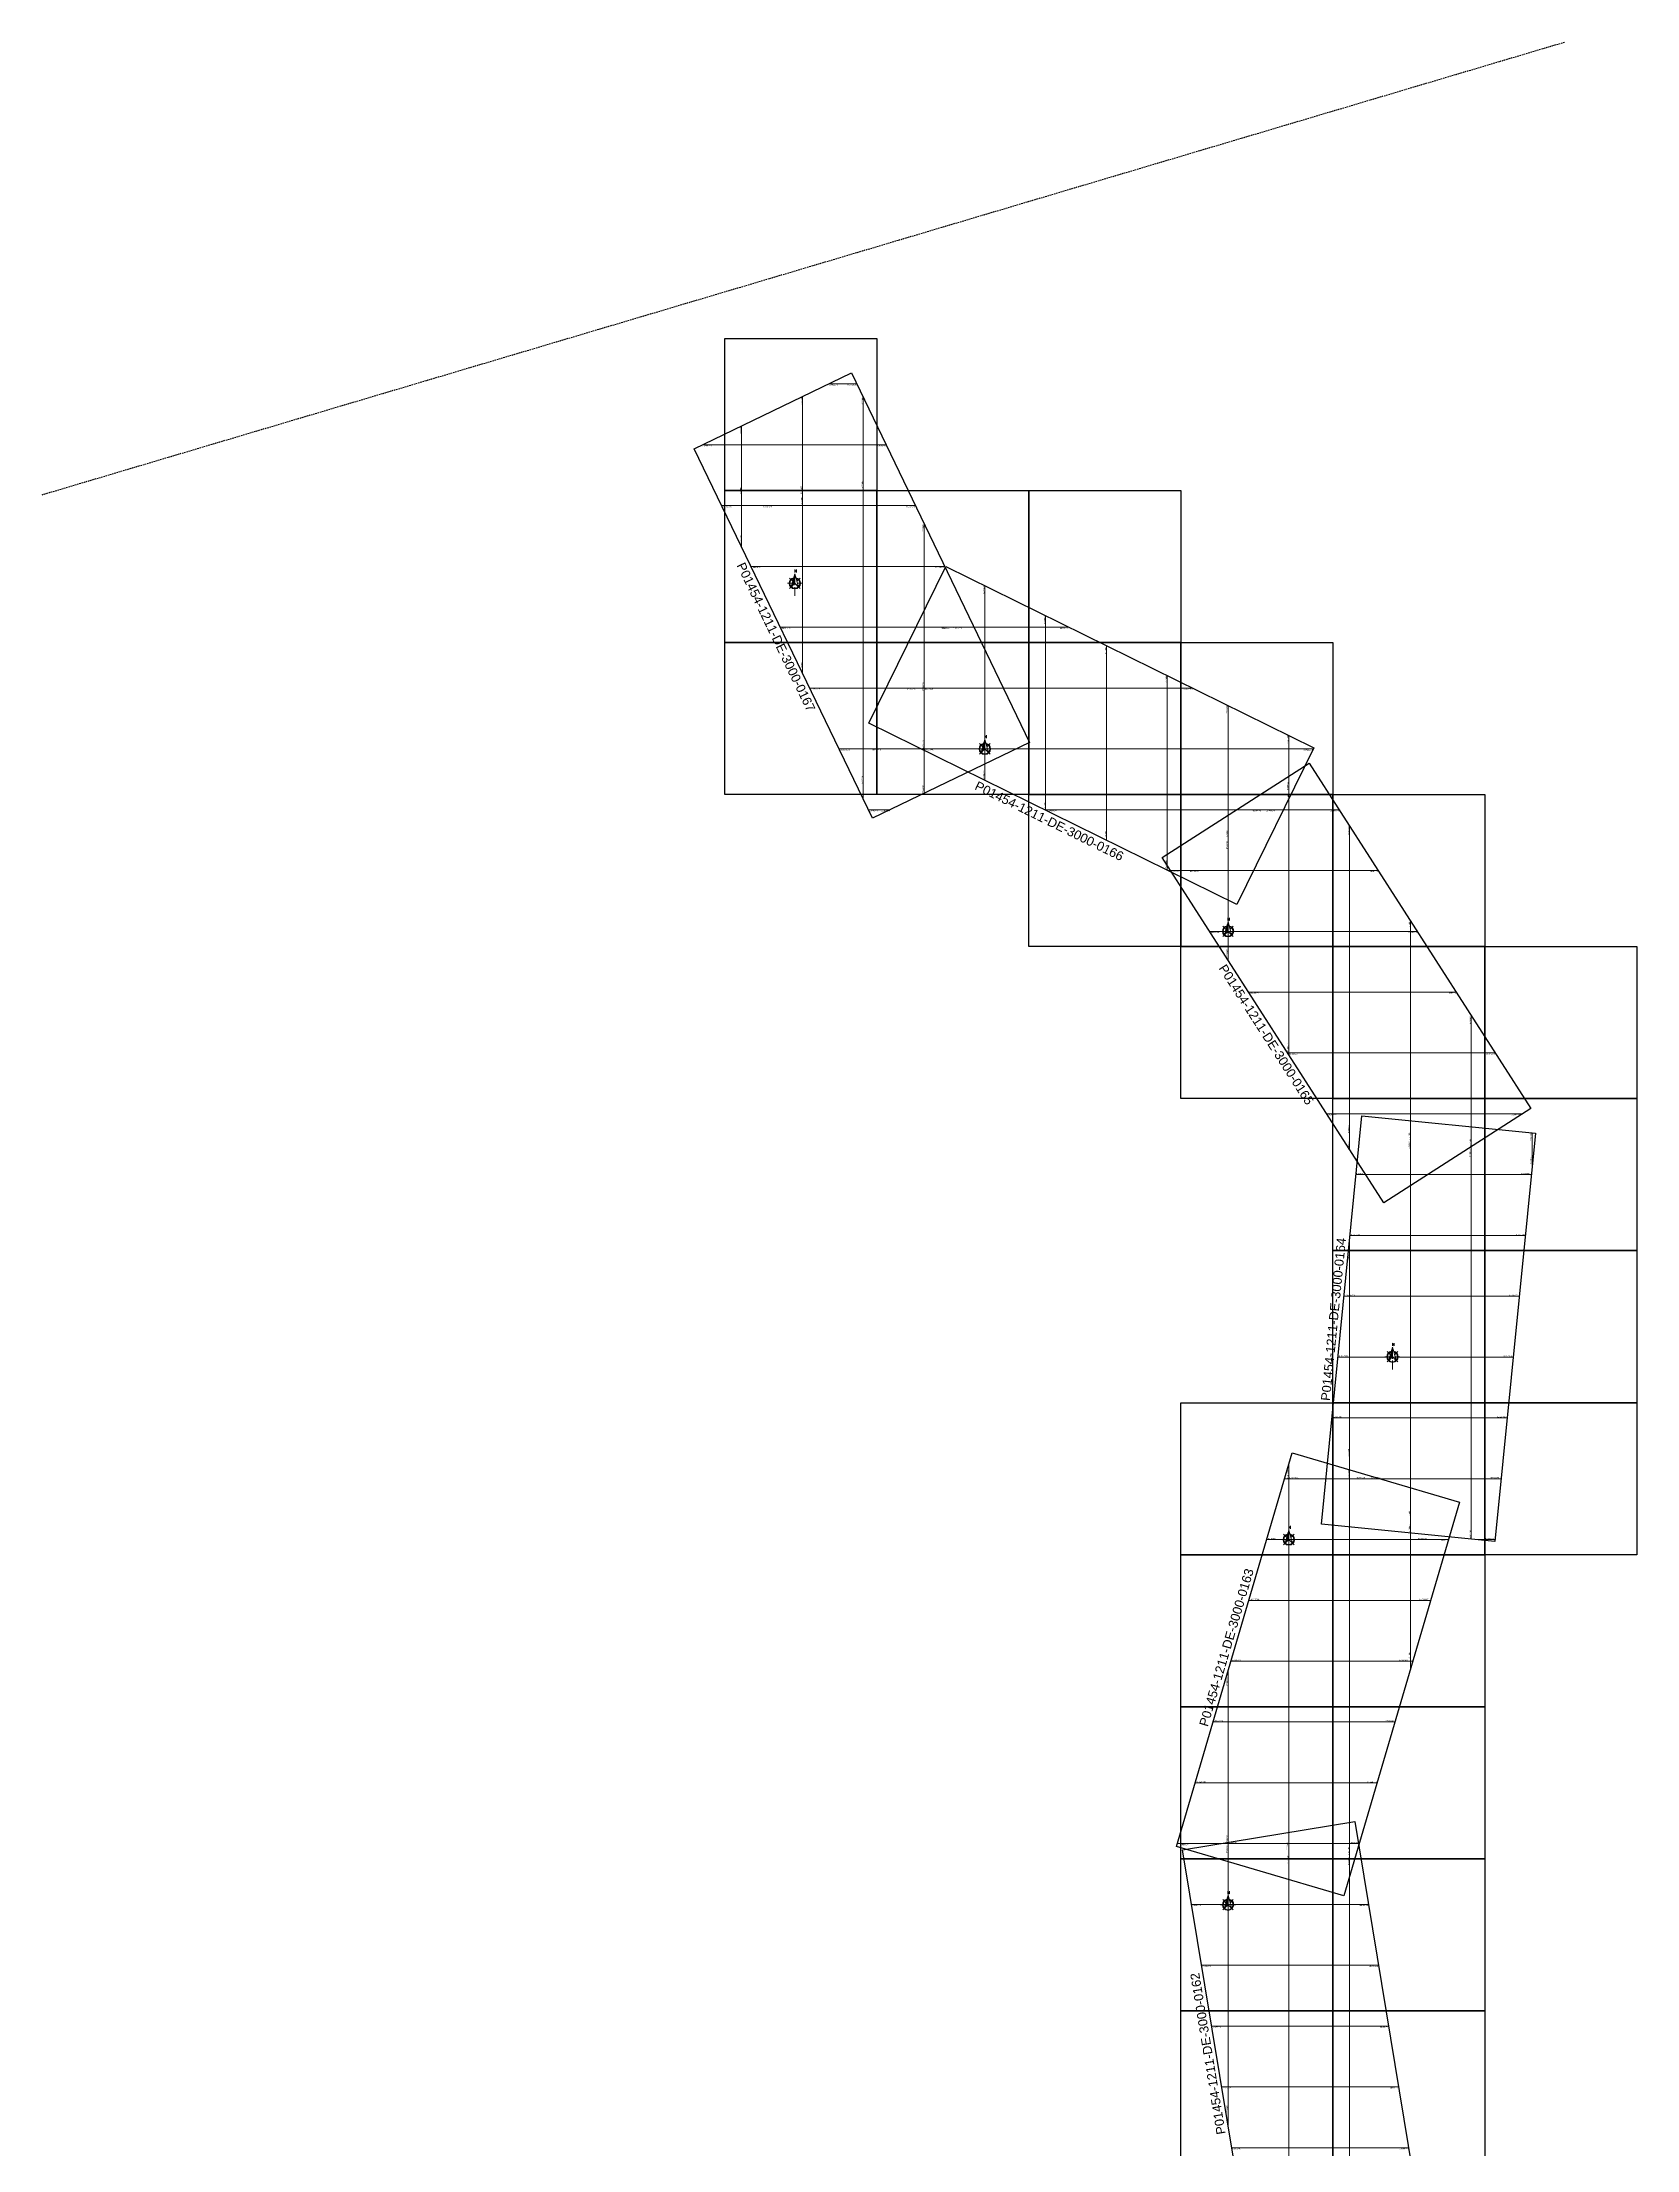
# Model space of a CAD drawing. Extents: x 296299 to 341239, y 7366855 to 7451724.
# Drawn here: x 296299 to 301545, y 7444793 to 7451724 of the extents above; entities that cross this region are included whole.
import ezdxf
from ezdxf.enums import TextEntityAlignment as Align

# ---------------------------------------------------------------- set-up
doc = ezdxf.new("R2010")
doc.units = 0
doc.header["$LTSCALE"] = 10
doc.linetypes.add('DASHED', pattern=[0.75, 0.5, -0.25])
for name, color, linetype, lineweight in [('__APAGAR', 20, 'DASHED', 30), ('A-NORTE', 2, 'Continuous', 9), ('F-VT-MALHA', 8, 'Continuous', 0)]:
    doc.layers.add(name, color=color, linetype=linetype, lineweight=lineweight)
doc.layers.add('A-IMAGENS', color=255, linetype='Continuous')
doc.layers.add('F-SC-MALHA-TXT', color=8, linetype='Continuous')
doc.layers.add('A-VIEWPORTS', color=2, linetype='Continuous', plot=False)
doc.styles.add('Arial', font='arial.ttf')
doc.styles.add('R200', font='simplex.shx', dxfattribs={"height": 5})
picture_1 = doc.add_image_def('image8.jpg', size_in_pixel=(5000, 5000))
picture_2 = doc.add_image_def('image9.jpg', size_in_pixel=(5000, 5000))
picture_3 = doc.add_image_def('image10.jpg', size_in_pixel=(5000, 5000))
picture_4 = doc.add_image_def('image11.jpg', size_in_pixel=(5000, 5000))
picture_5 = doc.add_image_def('image12.jpg', size_in_pixel=(5000, 5000))
picture_6 = doc.add_image_def('image13.jpg', size_in_pixel=(5000, 5000))
picture_7 = doc.add_image_def('image14.jpg', size_in_pixel=(5000, 5000))
picture_8 = doc.add_image_def('image15.jpg', size_in_pixel=(5000, 5000))
picture_9 = doc.add_image_def('image16.jpg', size_in_pixel=(5000, 5000))
picture_10 = doc.add_image_def('image17.jpg', size_in_pixel=(5000, 5000))
picture_11 = doc.add_image_def('image18.jpg', size_in_pixel=(5000, 5000))
picture_12 = doc.add_image_def('image19.jpg', size_in_pixel=(5000, 5000))
picture_13 = doc.add_image_def('image20.jpg', size_in_pixel=(5000, 5000))
picture_14 = doc.add_image_def('image21.jpg', size_in_pixel=(5000, 5000))
picture_15 = doc.add_image_def('image22.jpg', size_in_pixel=(5000, 5000))
picture_16 = doc.add_image_def('image23.jpg', size_in_pixel=(5000, 5000))
picture_17 = doc.add_image_def('image24.jpg', size_in_pixel=(5000, 5000))
picture_18 = doc.add_image_def('image25.jpg', size_in_pixel=(5000, 5000))
picture_19 = doc.add_image_def('image26.jpg', size_in_pixel=(5000, 5000))
picture_20 = doc.add_image_def('image28.jpg', size_in_pixel=(5000, 5000))
picture_21 = doc.add_image_def('image30.jpg', size_in_pixel=(5000, 5000))
picture_22 = doc.add_image_def('image67.jpg', size_in_pixel=(5000, 5000))
picture_23 = doc.add_image_def('image68.jpg', size_in_pixel=(5000, 5000))
picture_24 = doc.add_image_def('image70.jpg', size_in_pixel=(5000, 5000))
picture_25 = doc.add_image_def('image71.jpg', size_in_pixel=(5000, 5000))
picture_26 = doc.add_image_def('image72.jpg', size_in_pixel=(5000, 5000))
picture_27 = doc.add_image_def('image73.jpg', size_in_pixel=(5000, 5000))
picture_28 = doc.add_image_def('image74.jpg', size_in_pixel=(5000, 5000))
picture_29 = doc.add_image_def('image75.jpg', size_in_pixel=(5000, 5000))

# ---------------------------------------------------------------- blocks, each defined once
blk = doc.blocks.new('*X73')
at = {"color": 0}
for p, q in [((144.8, -419), (147.6, -416.1)), ((145, -418.3), (147.6, -415.6)), ((145.2, -417.5), (147.6, -415.1)), ((145.4, -416.8), (147.6, -414.5)), ((145.6, -416.1), (147.6, -414)), ((145.8, -415.3), (147.6, -413.5)), ((146, -414.6), (147.6, -412.9)), ((146.2, -413.9), (147.6, -412.4)), ((146.4, -413.1), (147.6, -411.9)), ((146.6, -412.4), (147.6, -411.3)), ((146.8, -411.7), (147.6, -410.8)), ((147, -411), (147.6, -410.3)), ((147.2, -410.2), (147.6, -409.8)), ((147.4, -409.5), (147.6, -409.2)), ((147.6, -408.8), (147.6, -408.7)), ((142.8, -426.3), (147.6, -421.4)), ((143, -425.6), (147.6, -420.9)), ((143.2, -424.8), (147.6, -420.4)), ((143.4, -424.1), (147.6, -419.8)), ((143.6, -423.4), (147.6, -419.3)), ((143.8, -422.6), (147.6, -418.8)), ((144, -421.9), (147.6, -418.2)), ((144.2, -421.2), (147.6, -417.7)), ((144.4, -420.4), (147.6, -417.2)), ((144.6, -419.7), (147.6, -416.7))]:
    blk.add_line(p, q, dxfattribs=at)
blk = doc.blocks.new('NORTE')
at = {"layer": 'A-NORTE'}
for p, q in [((0, 72.7), (0, 35.2)), ((-8.5, 41.5), (-24.7, 41.5)), ((-6.7, 48.2), (-17.2, 58.7)), ((-6.7, 34.8), (-17.2, 24.4)), ((0, 28.7), (0, 0)), ((6.7, 48.2), (17.2, 58.7)), ((6.7, 34.8), (17.2, 24.4)), ((8.5, 41.5), (24.7, 41.5))]:
    blk.add_line(p, q, dxfattribs=at)
blk.add_lwpolyline([(-11.7, 30), (0, 72.7), (11.6, 30.1), (0, 41.5), (-11.7, 30)], dxfattribs=at)
for points in [[(-18.6, 41.5, 1), (18.6, 41.5, 0.359415), (3.5, 59.8, 1)], [(-3.5, 59.8, 0.359415), (-18.6, 41.5, 1)]]:
    blk.add_lwpolyline(points, format="xyb", dxfattribs=at)
for start, end in [(105.02696, 180), (180, 0), (0, 74.97304)]:
    blk.add_arc((0, 41.5), 16.3, start, end, dxfattribs=at)
at = {"layer": 'A-NORTE', "xscale": 2.329019315242768, "yscale": 2.329019315242768, "zscale": 2.329019315242768}
blk.add_blockref('*X73', (-343.8, 1024.1), dxfattribs=at)
at = {"layer": 'A-NORTE', "style": 'R200'}
blk.add_attdef('N', (-2, 77), '', height=9.44, dxfattribs=at)

msp = doc.modelspace()

# ---------------------------------------------------------------- linework, layer by layer
at = {"layer": '__APAGAR'}
msp.add_lwpolyline([(296298.9, 7450235.9), (301306.4, 7451724)], dxfattribs=at)
at = {"layer": 'A-VIEWPORTS', "color": 2, "linetype": 'Continuous', "lineweight": -3}
for points in [[(299030.2, 7449171.7), (298443.9, 7450387.1), (298960.9, 7450636.5), (299547.2, 7449421.1)], [(300229.3, 7448888.5), (299018.6, 7449484.5), (299272.1, 7449999.5), (300482.8, 7449403.5)], [(300712.6, 7447906.9), (299983.7, 7449042.6), (300466.8, 7449352.7), (301195.7, 7448217)], [(300507, 7446850), (300640.2, 7448192.9), (301211.4, 7448136.3), (301078.2, 7446793.4)], [(300030.3, 7445790.1), (300411.1, 7447084.8), (300961.7, 7446922.8), (300580.9, 7445628.2)], [(300270.3, 7444447.9), (300050.6, 7445779.4), (300616.9, 7445872.8), (300836.6, 7444541.3)]]:
    msp.add_lwpolyline(points, close=True, dxfattribs=at)
at = {"layer": 'F-VT-MALHA'}
for p, q in [((298885.2, 7450600), (298978.5, 7450600)), ((298800, 7449649), (298800, 7450558.9)), ((299000, 7449234.4), (299000, 7450555.5)), ((298600, 7450063.6), (298600, 7450462.4)), ((298470.6, 7450400), (299075, 7450400)), ((298534.2, 7450200), (299171.5, 7450200)), ((299200, 7450140.9), (299200, 7449253.6)), ((298630.7, 7450000), (299268, 7450000)), ((299400, 7449296.7), (299400, 7449936.5)), ((299200, 7449395.2), (299200, 7449853.1)), ((299600, 7449198.3), (299600, 7449838.1)), ((298727.1, 7449800), (299364.4, 7449800)), ((299173.9, 7449800), (299677.3, 7449800)), ((299400, 7449726.3), (299400, 7449350)), ((299800, 7449099.8), (299800, 7449739.6)), ((300000, 7449001.4), (300000, 7449641.2)), ((298823.6, 7449600), (299460.9, 7449600)), ((299075.4, 7449600), (300083.6, 7449600)), ((300200, 7448902.9), (300200, 7449542.7)), ((300400, 7449444.2), (300400, 7449235.3)), ((298920.1, 7449400), (299503.6, 7449400)), ((299190.2, 7449400), (300481.1, 7449400)), ((300400, 7448394), (300400, 7449309.8)), ((299016.6, 7449200), (299089, 7449200)), ((299596.5, 7449200), (300382.6, 7449200)), ((300228.9, 7449200), (300564.7, 7449200)), ((300200, 7448705.6), (300200, 7449181.5)), ((300600, 7448082.3), (300600, 7449145.1)), ((300000, 7449017.2), (300000, 7449053.1)), ((300002.8, 7449000), (300284.2, 7449000)), ((300011, 7449000), (300693.1, 7449000)), ((300139.4, 7448800), (300821.5, 7448800)), ((300800, 7448833.4), (300800, 7447963)), ((300267.8, 7448600), (300949.8, 7448600)), ((301000, 7448521.8), (301000, 7448091.4)), ((300396.1, 7448400), (301078.2, 7448400)), ((300524.5, 7448200), (301169.2, 7448200)), ((300800, 7448177.1), (300800, 7446821)), ((301000, 7448157.3), (301000, 7446801.1)), ((301200, 7448137.4), (301200, 7448021.3)), ((300621.1, 7448000), (301197.9, 7448000)), ((300652.8, 7448000), (300857.6, 7448000)), ((300600, 7447787.6), (300600, 7446840.8)), ((300601.2, 7447800), (301178, 7447800)), ((300581.4, 7447600), (301158.2, 7447600)), ((300561.6, 7447400), (301138.4, 7447400)), ((300541.7, 7447200), (301118.5, 7447200)), ((300386.1, 7447000), (300699.3, 7447000)), ((300400, 7447047.2), (300400, 7445681.4)), ((300521.9, 7447000), (301098.7, 7447000)), ((300600, 7447029.2), (300600, 7445693)), ((300800, 7446970.4), (300800, 7446372.9)), ((300327.3, 7446800), (300925.6, 7446800)), ((301078.9, 7446800), (301011.5, 7446800)), ((300268.5, 7446600), (300866.8, 7446600)), ((300200, 7446367.2), (300200, 7445740.2)), ((300209.6, 7446400), (300808, 7446400)), ((300150.8, 7446200), (300749.1, 7446200)), ((300092, 7446000), (300690.3, 7446000)), ((300200, 7444873.8), (300200, 7445804.1)), ((300400, 7445837.1), (300400, 7444469.3)), ((300600, 7445870.1), (300600, 7444502.3)), ((300033.2, 7445800), (300631.5, 7445800)), ((300175.4, 7445800), (300629, 7445800)), ((300080.2, 7445600), (300662, 7445600)), ((300113.2, 7445400), (300694.9, 7445400)), ((300146.2, 7445200), (300727.9, 7445200)), ((300179.2, 7445000), (300760.9, 7445000)), ((300212.2, 7444800), (300793.9, 7444800))]:
    msp.add_line(p, q, dxfattribs=at)

# ---------------------------------------------------------------- block references
at = {"layer": 'A-NORTE'}
for p in [(298775, 7449903), (299400, 7449358.5), (300200, 7448758.5), (300741, 7447359.5), (300400, 7446758.5), (300200, 7445557.4)]:
    msp.add_blockref('NORTE', p, dxfattribs=at).add_auto_attribs({'N': 'N'})

# ---------------------------------------------------------------- texts
at = {"layer": 'A-VIEWPORTS', "color": 2, "linetype": 'Continuous', "lineweight": -3, "char_height": 30, "style": 'Arial'}
for s, insert, attachment_point, rotation in [('P01454-1211-DE-3000-0167', (298726.7, 7449774.4), 2, 295.75218), ('P01454-1211-DE-3000-0166', (299618.8, 7449176.2), 2, 333.79012), ('P01454-1211-DE-3000-0165', (300338.5, 7448468.6), 2, 302.69215), ('P01454-1211-DE-3000-0164', (300562.2, 7447522.6), 8, 84.3358), ('P01454-1211-DE-3000-0163', (300209.6, 7446440.7), 8, 73.60966), ('P01454-1211-DE-3000-0162', (300149.1, 7445111.8), 8, 99.36865)]:
    msp.add_mtext(s, dxfattribs=dict(at, insert=insert, attachment_point=attachment_point, rotation=rotation))
at = {"layer": 'F-SC-MALHA-TXT', "style": 'Arial'}
for s, rotation, p in [('N=7450600', 180, (298886, 7450600)), ('E=298800', 90, (298800, 7450558.1)), ('E=299000', 90, (299000, 7450554.7)), ('E=298600', 90, (298600, 7450461.6)), ('N=7450400', 180, (298471.4, 7450400)), ('N=7450200', 180, (298538.5, 7450200)), ('E=299200', 90, (299200, 7450140.1)), ('N=7450000', 180, (298635.5, 7450000)), ('E=299400', 90, (299400, 7449935.7)), ('E=299600', 90, (299600, 7449837.3)), ('N=7449800', 180, (298731.9, 7449800)), ('N=7449800', 180, (299257.2, 7449799.6)), ('E=299800', 90, (299800, 7449738.8)), ('E=299200', 90, (299200, 7449617.8)), ('E=300000', 90, (300000, 7449640.4)), ('N=7449600', 180, (298828.9, 7449600.5)), ('N=7449600', 180, (299143.8, 7449599.5)), ('E=300200', 90, (300200, 7449541.9)), ('E=300400', 90, (300400, 7449443.4)), ('N=7449400', 180, (298925.4, 7449399.5)), ('N=7449400', 180, (299030, 7449400)), ('N=7449400', 180, (299202, 7449400.5)), ('E=300400', 90, (300399.5, 7449290.4)), ('N=7449200', 180, (299017.4, 7449200)), ('N=7449200', 180, (299609.3, 7449200)), ('E=300200', 90, (300199.5, 7449134.9)), ('N=7449200', 180, (300280.2, 7449199.6, 3)), ('E=300600', 90, (300600, 7449144.3)), ('N=7449000', 180, (300014.3, 7449000.5)), ('N=7448800', 180, (300144.2, 7448800)), ('E=300800', 90, (300800, 7448832.6)), ('N=7448600', 180, (300272.6, 7448600)), ('E=301000', 90, (301000, 7448521)), ('N=7448400', 180, (300400.9, 7448400)), ('N=7448200', 180, (300529.3, 7448200)), ('E=300600', 90, (300600, 7448162.5)), ('E=300800', 90, (300799, 7448138.8)), ('E=301200', 90, (301200, 7448136.6)), ('E=300600', 90, (300601, 7447736.3)), ('E=300600', 90, (300600, 7447098.5, 702)), ('E=300400', 90, (300400, 7447026.5)), ('E=300600', 90, (300600, 7447028.4)), ('E=300200', 90, (300200, 7446346)), ('E=300200', 90, (300200, 7445827.5)), ('E=300400', 90, (300398.6, 7445806, -669.2)), ('N=7445800', 180, (300043.5, 7445800)), ('E=300600', 90, (300599.5, 7445787.8)), ('N=7445600', 180, (300081, 7445600)), ('N=7445400', 180, (300114, 7445400)), ('N=7445200', 180, (300147, 7445200)), ('N=7445000', 180, (300180, 7445000)), ('N=7444800', 180, (300213, 7444800))]:
    msp.add_text(s, height=4, rotation=rotation, dxfattribs=at).set_placement(p, align=Align.BOTTOM_RIGHT)
for s, rotation, p in [('N=7450600', 180, (298977.7, 7450600)), ('N=7450400', 180, (299074.2, 7450400)), ('E=298600', 90, (298599.5, 7450240.4)), ('E=298800', 90, (298799.5, 7450239.3)), ('E=299000', 90, (299000, 7450254)), ('N=7450200', 180, (298700.2, 7450200)), ('E=298800', 90, (298800.5, 7450200.3)), ('N=7450200', 180, (299170.7, 7450200)), ('E=298600', 90, (298600.5, 7450075.4)), ('N=7450000', 180, (299267.2, 7450000)), ('N=7449800', 180, (299324, 7449800)), ('N=7449800', 180, (299676.5, 7449800)), ('E=298800', 90, (298800.5, 7449661.8)), ('N=7449600', 180, (299230.1, 7449600.1)), ('N=7449600', 180, (300082.8, 7449600)), ('E=299200', 90, (299200.5, 7449401.5)), ('N=7449400', 180, (300477.3, 7449399.5)), ('E=299000', 90, (299000, 7449285.2)), ('E=299200', 90, (299200, 7449254.4)), ('E=299400', 90, (299400.5, 7449303)), ('E=299600', 90, (299600.5, 7449204.6)), ('E=300400', 90, (300400, 7449226.8)), ('N=7449200', 180, (299088.2, 7449200)), ('E=299800', 90, (299800.5, 7449106.1)), ('N=7449200', 180, (300354.5, 7449200)), ('N=7449200', 180, (300563.9, 7449200)), ('E=300200', 90, (300199.9, 7449070.4)), ('E=300000', 90, (300000.5, 7449007.7)), ('N=7449000', 180, (300104, 7449000)), ('N=7449000', 180, (300692.3, 7449000)), ('N=7448800', 180, (300820.7, 7448800)), ('E=300200', 90, (300200, 7448716.9)), ('N=7448600', 180, (300949, 7448600)), ('E=300400', 90, (300400, 7448405.3)), ('N=7448400', 180, (301077.4, 7448400)), ('N=7448200', 180, (301159.4, 7448200)), ('E=300600', 90, (300600, 7448083.1)), ('E=300800', 90, (300799.5, 7448083.3)), ('E=301000', 90, (301000, 7448092.2)), ('E=301000', 90, (300999.5, 7448058.9)), ('E=301200', 90, (301199.5, 7448036.1)), ('E=300800', 90, (300800, 7446870)), ('E=300800', 90, (300800, 7446825.8)), ('N=7446800', 180, (300924.8, 7446800)), ('E=301000', 90, (301000, 7446803.5)), ('E=300800', 90, (300800, 7446402.2)), ('E=300200', 90, (300200, 7445769)), ('E=300400', 90, (300400, 7445734.5)), ('E=300600', 90, (300600, 7445729.8)), ('N=7445600', 180, (300661.2, 7445600)), ('N=7445400', 180, (300694.1, 7445400)), ('N=7445200', 180, (300727.1, 7445200)), ('N=7445000', 180, (300760.1, 7445000)), ('E=300200', 90, (300200, 7444915.5)), ('N=7444800', 180, (300793.1, 7444800))]:
    msp.add_text(s, height=4, rotation=rotation, dxfattribs=at).set_placement(p, align=Align.BOTTOM_LEFT)
for s, p in [('N=7448000', (300652.1, 7448000)), ('N=7447800', (300632, 7447800)), ('N=7447600', (300617.8, 7447600)), ('N=7447400', (300593.6, 7447400)), ('N=7447200', (300572.5, 7447200)), ('N=7447000', (300431.6, 7447000)), ('N=7447000', (300650.6, 7447000.5)), ('N=7446800', (300360.5, 7446800)), ('N=7446800', (300853.5, 7446800)), ('N=7446600', (300302.7, 7446600)), ('N=7446400', (300240.6, 7446400)), ('N=7446200', (300183.5, 7446200)), ('N=7446000', (300125.2, 7446000))]:
    msp.add_text(s, height=4, dxfattribs=at).set_placement(p, align=Align.BOTTOM_RIGHT)
for s, p in [('N=7448000', (301164.9, 7448000)), ('N=7447800', (301146.8, 7447800)), ('N=7447600', (301125.1, 7447600)), ('N=7447400', (301105.2, 7447400)), ('N=7447200', (301084.2, 7447200)), ('N=7447000', (300672.3, 7447000.3, -1345)), ('N=7447000', (301062.1, 7447000)), ('N=7446800', (301044.9, 7446800)), ('N=7446600', (300830.5, 7446600)), ('N=7446400', (300762, 7446400)), ('N=7446200', (300716.5, 7446200)), ('N=7446000', (300659, 7446000)), ('N=7445800', (300200, 7445800)), ('N=7445800', (300601.5, 7445800))]:
    msp.add_text(s, height=4, dxfattribs=at).set_placement(p, align=Align.BOTTOM_LEFT)

# ---------------------------------------------------------------- pictures from other files: only their frames are drawn
at = {"layer": 'A-IMAGENS', "transparency": 33554687}
image = msp.add_image(picture_3, insert=(298544.9, 7450250), size_in_units=(500, 500), dxfattribs=dict(at, brightness=90))
image.dxf.flags = 7
image = msp.add_image(picture_2, insert=(298544.9, 7449750), size_in_units=(500, 500), dxfattribs=dict(at, brightness=90))
image.dxf.flags = 7
image = msp.add_image(picture_1, insert=(299044.9, 7449750), size_in_units=(500, 500), dxfattribs=dict(at, brightness=90))
image.dxf.flags = 7
at = {"layer": 'A-IMAGENS'}
image = msp.add_image(picture_26, insert=(299544.9, 7449750), size_in_units=(500, 500), dxfattribs=dict(at, brightness=90))
image.dxf.flags = 7
at = {"layer": 'A-IMAGENS', "transparency": 33554687}
image = msp.add_image(picture_5, insert=(298544.9, 7449250), size_in_units=(500, 500), dxfattribs=dict(at, brightness=90))
image.dxf.flags = 7
image = msp.add_image(picture_4, insert=(299044.9, 7449250), size_in_units=(500, 500), dxfattribs=dict(at, brightness=90))
image.dxf.flags = 7
image = msp.add_image(picture_6, insert=(299544.9, 7449250), size_in_units=(500, 500), dxfattribs=dict(at, brightness=90))
image.dxf.flags = 7
image = msp.add_image(picture_7, insert=(300044.9, 7449250), size_in_units=(500, 500), dxfattribs=dict(at, brightness=90))
image.dxf.flags = 7
image = msp.add_image(picture_8, insert=(299544.9, 7448750), size_in_units=(500, 500), dxfattribs=dict(at, brightness=90))
image.dxf.flags = 7
image = msp.add_image(picture_10, insert=(300044.9, 7448750), size_in_units=(500, 500), dxfattribs=dict(at, brightness=90))
image.dxf.flags = 7
image = msp.add_image(picture_22, insert=(300544.9, 7448750), size_in_units=(500, 500), dxfattribs=dict(at, brightness=90))
image.dxf.flags = 6
image = msp.add_image(picture_9, insert=(300044.9, 7448250), size_in_units=(500, 500), dxfattribs=dict(at, brightness=90))
image.dxf.flags = 6
image = msp.add_image(picture_12, insert=(300544.9, 7448250), size_in_units=(500, 500), dxfattribs=dict(at, brightness=90))
image.dxf.flags = 6
at = {"layer": 'A-IMAGENS'}
image = msp.add_image(picture_25, insert=(301044.9, 7448250), size_in_units=(500, 500), dxfattribs=at)
image.dxf.flags = 6
at = {"layer": 'A-IMAGENS', "transparency": 33554687}
image = msp.add_image(picture_11, insert=(300544.9, 7447750), size_in_units=(500, 500), dxfattribs=dict(at, brightness=90))
image.dxf.flags = 6
at = {"layer": 'A-IMAGENS'}
image = msp.add_image(picture_24, insert=(301044.9, 7447750), size_in_units=(500, 500), dxfattribs=dict(at, brightness=90))
image.dxf.flags = 6
at = {"layer": 'A-IMAGENS', "transparency": 33554687}
image = msp.add_image(picture_14, insert=(300544.9, 7447250), size_in_units=(500, 500), dxfattribs=dict(at, brightness=90))
image.dxf.flags = 6
at = {"layer": 'A-IMAGENS'}
image = msp.add_image(picture_27, insert=(301044.9, 7447250), size_in_units=(500, 500), dxfattribs=dict(at, brightness=90))
image.dxf.flags = 6
at = {"layer": 'A-IMAGENS', "transparency": 33554687}
image = msp.add_image(picture_23, insert=(300044.9, 7446750), size_in_units=(500, 500), dxfattribs=dict(at, brightness=90))
image.dxf.flags = 6
image = msp.add_image(picture_13, insert=(300544.9, 7446750), size_in_units=(500, 500), dxfattribs=dict(at, brightness=90))
image.dxf.flags = 6
at = {"layer": 'A-IMAGENS'}
image = msp.add_image(picture_29, insert=(301044.9, 7446750), size_in_units=(500, 500), dxfattribs=dict(at, brightness=90))
image.dxf.flags = 6
at = {"layer": 'A-IMAGENS', "transparency": 33554687}
image = msp.add_image(picture_17, insert=(300044.9, 7446250), size_in_units=(500, 500), dxfattribs=dict(at, brightness=90))
image.dxf.flags = 6
image = msp.add_image(picture_16, insert=(300544.9, 7446250), size_in_units=(500, 500), dxfattribs=dict(at, brightness=90))
image.dxf.flags = 6
image = msp.add_image(picture_15, insert=(300044.9, 7445750), size_in_units=(500, 500), dxfattribs=dict(at, brightness=90))
image.dxf.flags = 6
at = {"layer": 'A-IMAGENS'}
image = msp.add_image(picture_28, insert=(300544.9, 7445750), size_in_units=(500, 500), dxfattribs=dict(at, brightness=90))
image.dxf.flags = 6
at = {"layer": 'A-IMAGENS', "transparency": 33554687}
image = msp.add_image(picture_18, insert=(300044.9, 7445250), size_in_units=(500, 500), dxfattribs=dict(at, brightness=90))
image.dxf.flags = 6
image = msp.add_image(picture_19, insert=(300544.9, 7445250), size_in_units=(500, 500), dxfattribs=dict(at, brightness=90))
image.dxf.flags = 6
image = msp.add_image(picture_20, insert=(300044.9, 7444750), size_in_units=(500, 500), dxfattribs=dict(at, brightness=90))
image.dxf.flags = 6
image = msp.add_image(picture_21, insert=(300544.9, 7444750), size_in_units=(500, 500), dxfattribs=dict(at, brightness=90))
image.dxf.flags = 6

doc.saveas('drawing.dxf')
